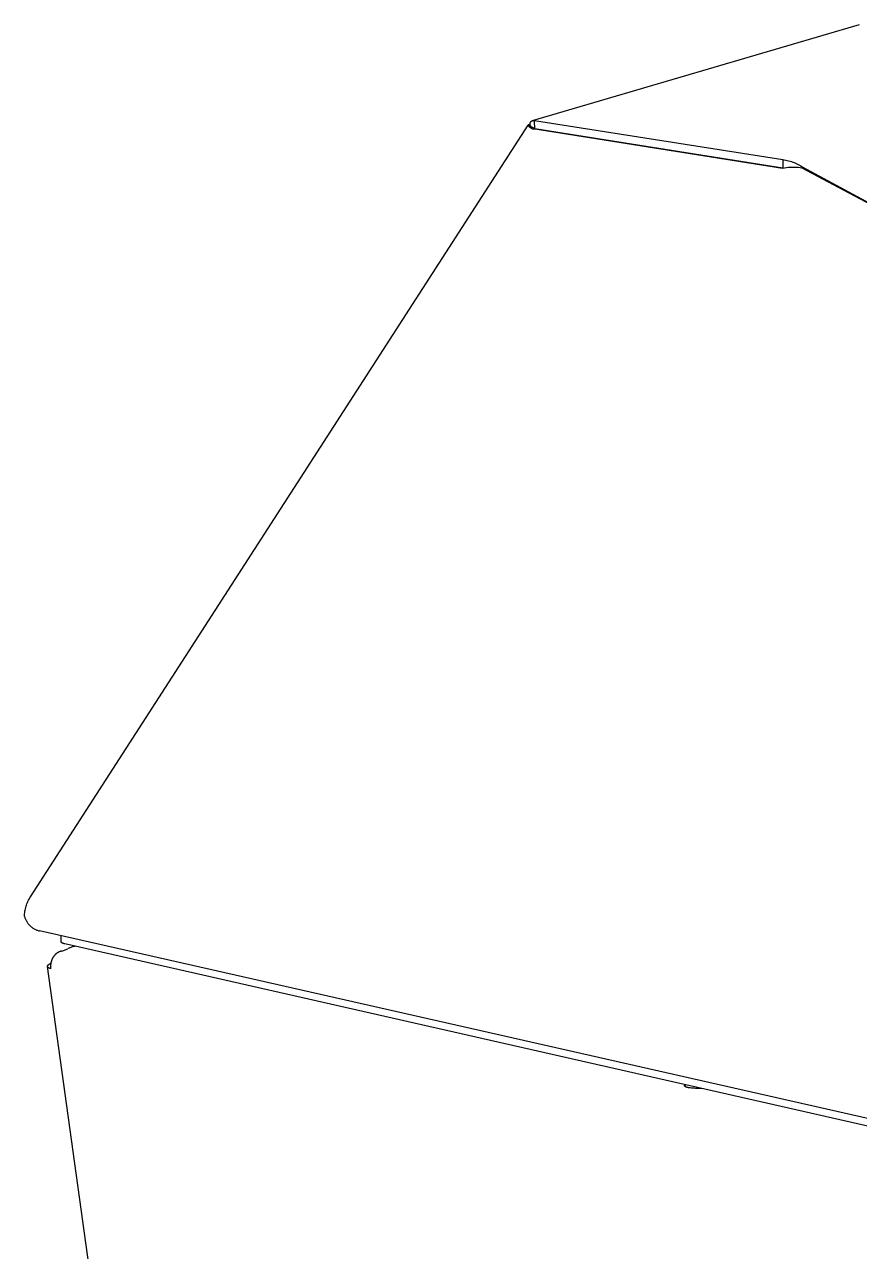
# Model space of a CAD drawing. Header units: millimetres. Extents: x 0 to 4468, y 0 to 3122.
# Drawn here: x 838 to 1036.7, y 1028.6 to 1320.5 of the extents above; entities that cross this region are included whole.
import ezdxf

# ---------------------------------------------------------------- set-up
doc = ezdxf.new("R2010")
doc.units = ezdxf.units.MM
doc.header["$MEASUREMENT"] = 0
doc.layers.add('Utwórz2D linie widoczne', color=7, linetype='Continuous', true_color=0x000000)

msp = doc.modelspace()

# ---------------------------------------------------------------- linework, layer by layer
at = {"layer": 'Utwórz2D linie widoczne'}
for p, q in [((958.9, 1297.63), (1036.67, 1320.46)), ((839.39, 1112.96), (957.82, 1296.55)), ((957.82, 1296.54), (957.81, 1296.54)), ((957.81, 1296.54), (957.81, 1296.53)), ((957.81, 1296.53), (957.81, 1296.53)), ((957.81, 1296.53), (957.81, 1296.53)), ((957.81, 1296.53), (957.81, 1296.53)), ((957.81, 1296.53), (957.81, 1296.53)), ((957.81, 1296.53), (957.81, 1296.52)), ((957.81, 1296.52), (957.81, 1296.52)), ((957.81, 1296.52), (957.81, 1296.52)), ((957.81, 1296.52), (957.81, 1296.52)), ((957.81, 1296.52), (957.81, 1296.52)), ((957.81, 1296.52), (957.81, 1296.51)), ((957.81, 1296.51), (957.81, 1296.51)), ((957.81, 1296.51), (957.81, 1296.51)), ((957.81, 1296.51), (957.81, 1296.5)), ((957.81, 1296.5), (957.81, 1296.5)), ((957.81, 1296.5), (957.81, 1296.5)), ((957.81, 1296.5), (957.81, 1296.5)), ((957.81, 1296.5), (957.81, 1296.49)), ((957.81, 1296.49), (957.81, 1296.49)), ((957.81, 1296.49), (957.82, 1296.49)), ((957.83, 1296.56), (957.82, 1296.56)), ((957.82, 1296.56), (957.82, 1296.56)), ((957.82, 1296.56), (957.82, 1296.55)), ((957.82, 1296.55), (957.82, 1296.55)), ((957.82, 1296.55), (957.82, 1296.55)), ((957.82, 1296.55), (957.82, 1296.55)), ((957.82, 1296.55), (957.82, 1296.55)), ((957.82, 1296.55), (957.82, 1296.54)), ((957.82, 1296.54), (957.82, 1296.54)), ((957.82, 1296.54), (957.82, 1296.54)), ((957.82, 1296.54), (957.82, 1296.54)), ((957.82, 1296.49), (957.82, 1296.48)), ((957.82, 1296.48), (957.82, 1296.48)), ((957.82, 1296.48), (957.82, 1296.48)), ((957.82, 1296.48), (957.82, 1296.47)), ((957.82, 1296.47), (957.82, 1296.46)), ((957.82, 1296.46), (957.82, 1296.46)), ((957.82, 1296.46), (957.83, 1296.45)), ((957.84, 1296.57), (957.83, 1296.57)), ((957.83, 1296.57), (957.83, 1296.57)), ((957.83, 1296.57), (957.83, 1296.57)), ((957.83, 1296.57), (957.83, 1296.57)), ((957.83, 1296.57), (957.83, 1296.56)), ((957.83, 1296.56), (957.83, 1296.56)), ((957.83, 1296.56), (957.83, 1296.56)), ((957.83, 1296.56), (957.83, 1296.56)), ((957.83, 1296.45), (957.83, 1296.45)), ((957.83, 1296.45), (957.83, 1296.44)), ((957.83, 1296.44), (957.83, 1296.44)), ((957.83, 1296.44), (957.84, 1296.43)), ((957.85, 1296.58), (957.84, 1296.58)), ((957.84, 1296.58), (957.84, 1296.58)), ((957.84, 1296.58), (957.84, 1296.57)), ((957.84, 1296.57), (957.84, 1296.57)), ((957.84, 1296.57), (957.84, 1296.57)), ((957.84, 1296.43), (957.84, 1296.42)), ((957.84, 1296.42), (957.85, 1296.41)), ((957.86, 1296.58), (957.85, 1296.58)), ((957.85, 1296.58), (957.85, 1296.58)), ((957.85, 1296.58), (957.85, 1296.58)), ((957.85, 1296.58), (957.85, 1296.58)), ((957.85, 1296.58), (957.85, 1296.58)), ((957.85, 1296.41), (957.85, 1296.4)), ((957.85, 1296.4), (957.86, 1296.39)), ((957.87, 1296.59), (957.86, 1296.59)), ((957.86, 1296.59), (957.86, 1296.59)), ((957.86, 1296.59), (957.86, 1296.59)), ((957.86, 1296.59), (957.86, 1296.59)), ((957.86, 1296.59), (957.86, 1296.58)), ((957.86, 1296.39), (957.87, 1296.38)), ((957.88, 1296.59), (957.87, 1296.59)), ((957.87, 1296.59), (957.87, 1296.59)), ((957.87, 1296.59), (957.87, 1296.59)), ((957.87, 1296.59), (957.87, 1296.59)), ((957.87, 1296.38), (957.87, 1296.37)), ((957.87, 1296.37), (957.88, 1296.36)), ((957.89, 1296.59), (957.88, 1296.59)), ((957.88, 1296.59), (957.88, 1296.59)), ((957.88, 1296.59), (957.88, 1296.59)), ((957.88, 1296.36), (957.89, 1296.35)), ((957.9, 1296.6), (957.89, 1296.59)), ((957.89, 1296.59), (957.89, 1296.59)), ((957.89, 1296.35), (957.91, 1296.32)), ((957.91, 1296.6), (957.9, 1296.6)), ((957.9, 1296.6), (957.9, 1296.6)), ((957.92, 1296.6), (957.91, 1296.6)), ((957.91, 1296.6), (957.91, 1296.6)), ((957.91, 1296.32), (957.92, 1296.31)), ((957.93, 1296.6), (957.92, 1296.6)), ((957.92, 1296.31), (957.94, 1296.29)), ((957.94, 1296.6), (957.93, 1296.6)), ((957.95, 1296.6), (957.94, 1296.6)), ((957.94, 1296.6), (957.94, 1296.6)), ((957.94, 1296.29), (957.96, 1296.27)), ((957.96, 1296.6), (957.95, 1296.6)), ((957.98, 1296.59), (957.96, 1296.6)), ((957.96, 1296.6), (957.96, 1296.6)), ((957.96, 1296.27), (957.98, 1296.25)), ((957.99, 1296.59), (957.98, 1296.59)), ((957.98, 1296.25), (958.01, 1296.22)), ((958.01, 1296.59), (957.99, 1296.59)), ((958.02, 1296.59), (958.01, 1296.59)), ((958.01, 1296.22), (958.04, 1296.19)), ((958.54, 1296.1), (958.02, 1296.59)), ((958.04, 1296.19), (958.06, 1296.17)), ((958.06, 1296.17), (958.09, 1296.14)), ((958.09, 1296.14), (958.13, 1296.12)), ((958.13, 1296.12), (958.16, 1296.09)), ((958.16, 1296.09), (958.22, 1296.04)), ((958.22, 1296.04), (958.3, 1295.99)), ((958.28, 1296.34), (958.32, 1296.85)), ((958.3, 1295.99), (958.37, 1295.94)), ((958.32, 1296.93), (958.33, 1296.96)), ((958.32, 1296.91), (958.32, 1296.93)), ((958.32, 1296.88), (958.32, 1296.91)), ((958.32, 1296.85), (958.32, 1296.88)), ((958.33, 1297.01), (958.34, 1297.04)), ((958.33, 1296.99), (958.33, 1297.01)), ((958.33, 1296.96), (958.33, 1296.99)), ((958.34, 1297.04), (958.35, 1297.07)), ((958.35, 1297.09), (958.36, 1297.12)), ((958.35, 1297.07), (958.35, 1297.09)), ((958.36, 1297.12), (958.37, 1297.14)), ((958.37, 1297.14), (958.38, 1297.17)), ((958.37, 1295.94), (958.45, 1295.89)), ((958.38, 1297.17), (958.39, 1297.19)), ((958.39, 1297.19), (958.4, 1297.21)), ((958.4, 1297.21), (958.41, 1297.24)), ((958.41, 1297.24), (958.43, 1297.26)), ((958.43, 1297.26), (958.44, 1297.28)), ((958.44, 1297.28), (958.46, 1297.31)), ((958.45, 1295.89), (958.53, 1295.84)), ((958.46, 1297.31), (958.47, 1297.33)), ((958.47, 1297.33), (958.49, 1297.35)), ((958.49, 1297.35), (958.5, 1297.37)), ((958.5, 1297.37), (958.52, 1297.39)), ((958.52, 1297.39), (958.54, 1297.41)), ((958.53, 1295.84), (958.62, 1295.79)), ((958.54, 1297.41), (958.56, 1297.43)), ((958.54, 1296.1), (959.38, 1295.83)), ((958.56, 1297.43), (958.58, 1297.44)), ((958.58, 1297.44), (958.6, 1297.46)), ((958.6, 1297.46), (958.62, 1297.48)), ((958.62, 1297.48), (958.64, 1297.49)), ((958.64, 1297.49), (958.66, 1297.51)), ((958.66, 1297.51), (958.68, 1297.52)), ((958.68, 1297.52), (958.71, 1297.54)), ((958.71, 1297.54), (958.73, 1297.55)), ((958.73, 1297.55), (958.75, 1297.56)), ((958.75, 1297.56), (958.78, 1297.57)), ((958.78, 1297.57), (958.8, 1297.58)), ((958.8, 1297.58), (958.83, 1297.59)), ((958.83, 1297.59), (958.85, 1297.6)), ((958.85, 1297.6), (958.88, 1297.61)), ((958.88, 1297.61), (958.9, 1297.62)), ((958.9, 1297.62), (958.93, 1297.62)), ((958.93, 1297.62), (958.96, 1297.63)), ((958.96, 1297.63), (958.98, 1297.63)), ((958.98, 1297.63), (959.01, 1297.64)), ((959.01, 1297.64), (959.03, 1297.64)), ((959.03, 1297.64), (959.06, 1297.64)), ((959.06, 1297.64), (959.09, 1297.64)), ((959.09, 1297.64), (959.11, 1297.64)), ((959.11, 1297.64), (959.14, 1297.64)), ((959.14, 1297.64), (959.17, 1297.64)), ((959.17, 1297.64), (959.19, 1297.63)), ((959.19, 1297.63), (959.22, 1297.63)), ((959.22, 1297.63), (959.25, 1297.63)), ((959.25, 1297.63), (959.27, 1297.62)), ((959.27, 1297.62), (959.3, 1297.61)), ((959.3, 1297.61), (959.32, 1297.61)), ((959.32, 1297.61), (959.35, 1297.6)), ((959.35, 1297.6), (959.37, 1297.59)), ((1018.42, 1288.29), (959.37, 1297.59)), ((959.38, 1295.62), (959.37, 1297.59)), ((958.62, 1295.79), (958.72, 1295.74)), ((958.72, 1295.74), (958.81, 1295.69)), ((958.81, 1295.69), (958.91, 1295.64)), ((958.91, 1295.64), (959.38, 1295.69)), ((1018.36, 1286.24), (958.91, 1295.64)), ((1018.42, 1286.28), (959.38, 1295.62)), ((1018.42, 1288.29), (1018.77, 1288.25)), ((1018.42, 1288.29), (1018.42, 1286.28)), ((1018.77, 1288.25), (1019.11, 1288.19)), ((1019.11, 1288.19), (1019.46, 1288.12)), ((1019.46, 1288.12), (1019.81, 1288.05)), ((1019.81, 1288.05), (1020.15, 1287.96)), ((1020.15, 1287.96), (1020.48, 1287.86)), ((1020.48, 1287.86), (1020.82, 1287.74)), ((1020.82, 1287.74), (1021.15, 1287.62)), ((1021.15, 1287.62), (1021.47, 1287.48)), ((1021.47, 1287.48), (1021.8, 1287.34)), ((1021.8, 1287.34), (1022.11, 1287.18)), ((1022.11, 1287.18), (1022.42, 1287.01)), ((1018.83, 1286.32), (1018.36, 1286.24)), ((1019.29, 1286.38), (1018.83, 1286.32)), ((1019.76, 1286.42), (1019.29, 1286.38)), ((1020.24, 1286.46), (1019.76, 1286.42)), ((1020.71, 1286.47), (1020.24, 1286.46)), ((1021.18, 1286.47), (1020.71, 1286.47)), ((1021.65, 1286.46), (1021.18, 1286.47)), ((1022.12, 1286.42), (1021.65, 1286.46)), ((1022.59, 1286.38), (1022.12, 1286.42)), ((1022.42, 1287.01), (1022.73, 1286.83)), ((1023.06, 1286.32), (1022.59, 1286.38)), ((1022.73, 1286.83), (1023.02, 1286.64)), ((1023.02, 1286.64), (1022.96, 1286.33)), ((1023.02, 1286.64), (1049.13, 1272.54)), ((1048.97, 1272.45), (1023.06, 1286.32)), ((838.8, 1111.88), (838.94, 1112.16)), ((838.94, 1112.16), (839.08, 1112.43)), ((839.08, 1112.43), (839.23, 1112.69)), ((839.23, 1112.69), (839.39, 1112.96)), ((838.02, 1108.92), (838.05, 1109.23)), ((838.05, 1109.23), (838.1, 1109.53)), ((838.1, 1109.53), (838.15, 1109.83)), ((838.15, 1109.83), (838.21, 1110.14)), ((838.21, 1110.14), (838.29, 1110.43)), ((838.29, 1110.43), (838.37, 1110.73)), ((838.37, 1110.73), (838.46, 1111.02)), ((838.46, 1111.02), (838.57, 1111.31)), ((838.57, 1111.31), (838.68, 1111.6)), ((838.68, 1111.6), (838.8, 1111.88)), ((837.99, 1108.31), (838, 1108.62)), ((837.99, 1108.31), (838.04, 1108.15)), ((838, 1108.62), (838.02, 1108.92)), ((838.04, 1108.15), (838.09, 1107.99)), ((838.09, 1107.99), (838.15, 1107.83)), ((838.15, 1107.83), (838.21, 1107.68)), ((838.21, 1107.68), (838.28, 1107.53)), ((838.28, 1107.53), (838.35, 1107.38)), ((838.35, 1107.38), (838.43, 1107.23)), ((838.43, 1107.23), (838.51, 1107.09)), ((838.51, 1107.09), (838.6, 1106.95)), ((838.6, 1106.95), (838.69, 1106.81)), ((838.69, 1106.81), (838.79, 1106.67)), ((838.79, 1106.67), (838.89, 1106.54)), ((838.89, 1106.54), (839, 1106.41)), ((839, 1106.41), (839.11, 1106.29)), ((839.11, 1106.29), (839.23, 1106.17)), ((839.23, 1106.17), (839.35, 1106.05)), ((839.35, 1106.05), (839.47, 1105.94)), ((839.47, 1105.94), (839.6, 1105.83)), ((839.6, 1105.83), (839.73, 1105.73)), ((839.73, 1105.73), (839.86, 1105.63)), ((839.86, 1105.63), (840, 1105.53)), ((840, 1105.53), (840.14, 1105.44)), ((840.14, 1105.44), (840.28, 1105.36)), ((840.28, 1105.36), (840.43, 1105.28)), ((840.43, 1105.28), (840.58, 1105.2)), ((840.58, 1105.2), (840.73, 1105.13)), ((840.73, 1105.13), (840.89, 1105.07)), ((840.89, 1105.07), (841.04, 1105.01)), ((841.04, 1105.01), (841.2, 1104.96)), ((841.2, 1104.96), (841.36, 1104.91)), ((841.36, 1104.91), (841.52, 1104.87)), ((1155.77, 1033.67), (841.52, 1104.87)), ((846.7, 1102.26), (846.68, 1103.7)), ((846.72, 1102.23), (846.7, 1102.26)), ((846.74, 1102.2), (846.72, 1102.23)), ((846.76, 1102.17), (846.74, 1102.2)), ((846.79, 1102.15), (846.76, 1102.17)), ((846.81, 1102.12), (846.79, 1102.15)), ((846.84, 1102.1), (846.81, 1102.12)), ((846.86, 1102.07), (846.84, 1102.1)), ((846.89, 1102.05), (846.86, 1102.07)), ((846.92, 1102.02), (846.89, 1102.05)), ((846.9, 1100.08), (848.3, 1100.63)), ((846.95, 1102), (846.92, 1102.02)), ((846.98, 1101.98), (846.95, 1102)), ((847.01, 1101.96), (846.98, 1101.98)), ((847.04, 1101.94), (847.01, 1101.96)), ((847.07, 1101.93), (847.04, 1101.94)), ((847.1, 1101.91), (847.07, 1101.93)), ((847.13, 1101.89), (847.1, 1101.91)), ((847.17, 1101.88), (847.13, 1101.89)), ((847.2, 1101.87), (847.17, 1101.88)), ((847.23, 1101.86), (847.2, 1101.87)), ((847.27, 1101.84), (847.23, 1101.86)), ((847.3, 1101.83), (847.27, 1101.84)), ((847.34, 1101.83), (847.3, 1101.83)), ((847.37, 1101.82), (847.34, 1101.83)), ((847.41, 1101.81), (847.37, 1101.82)), ((847.44, 1101.81), (847.41, 1101.81)), ((847.48, 1101.8), (847.44, 1101.81)), ((847.52, 1101.8), (847.48, 1101.8)), ((847.55, 1101.8), (847.52, 1101.8)), ((847.59, 1101.8), (847.55, 1101.8)), ((1150.42, 1033.02), (847.59, 1101.8)), ((849.83, 1101.21), (848.41, 1100.67)), ((848.41, 1100.62), (848.41, 1100.67)), ((849.75, 1101.23), (849.75, 1101.24)), ((849.75, 1101.24), (849.75, 1101.24)), ((849.75, 1101.24), (849.75, 1101.24)), ((849.75, 1101.24), (849.76, 1101.24)), ((849.75, 1101.22), (849.75, 1101.23)), ((849.75, 1101.23), (849.75, 1101.23)), ((849.75, 1101.23), (849.75, 1101.23)), ((849.75, 1101.23), (849.75, 1101.23)), ((849.75, 1101.23), (849.75, 1101.23)), ((849.75, 1101.23), (849.75, 1101.23)), ((849.75, 1101.23), (849.75, 1101.23)), ((849.75, 1101.21), (849.75, 1101.22)), ((849.75, 1101.22), (849.75, 1101.22)), ((849.75, 1101.22), (849.75, 1101.22)), ((849.75, 1101.22), (849.75, 1101.22)), ((849.75, 1101.22), (849.75, 1101.22)), ((849.75, 1101.22), (849.75, 1101.22)), ((849.75, 1101.22), (849.75, 1101.22)), ((849.75, 1101.2), (849.75, 1101.21)), ((849.75, 1101.21), (849.75, 1101.21)), ((849.75, 1101.21), (849.75, 1101.21)), ((849.75, 1101.21), (849.75, 1101.21)), ((849.75, 1101.21), (849.75, 1101.21)), ((849.75, 1101.21), (849.75, 1101.21)), ((849.75, 1101.21), (849.75, 1101.21)), ((849.76, 1101.2), (849.75, 1101.2)), ((849.75, 1101.2), (849.75, 1101.2)), ((849.75, 1101.2), (849.75, 1101.2)), ((849.75, 1101.2), (849.75, 1101.2)), ((849.75, 1101.2), (849.75, 1101.2)), ((849.76, 1101.24), (849.76, 1101.25)), ((849.76, 1101.25), (849.76, 1101.25)), ((849.76, 1101.25), (849.76, 1101.25)), ((849.76, 1101.25), (849.76, 1101.25)), ((849.76, 1101.25), (849.76, 1101.25)), ((849.76, 1101.25), (849.77, 1101.25)), ((849.76, 1101.24), (849.76, 1101.24)), ((849.76, 1101.24), (849.76, 1101.24)), ((849.76, 1101.24), (849.76, 1101.24)), ((849.76, 1101.24), (849.76, 1101.24)), ((849.76, 1101.19), (849.76, 1101.2)), ((849.76, 1101.2), (849.76, 1101.2)), ((849.76, 1101.2), (849.76, 1101.2)), ((849.77, 1101.19), (849.76, 1101.19)), ((849.76, 1101.19), (849.76, 1101.19)), ((849.76, 1101.19), (849.76, 1101.19)), ((849.76, 1101.19), (849.76, 1101.19)), ((849.76, 1101.19), (849.76, 1101.19)), ((849.76, 1101.19), (849.76, 1101.19)), ((849.76, 1101.19), (849.76, 1101.19)), ((849.76, 1101.19), (849.76, 1101.19)), ((849.77, 1101.25), (849.77, 1101.26)), ((849.77, 1101.26), (849.77, 1101.26)), ((849.77, 1101.26), (849.77, 1101.26)), ((849.77, 1101.26), (849.78, 1101.26)), ((849.77, 1101.25), (849.77, 1101.25)), ((849.77, 1101.25), (849.77, 1101.25)), ((849.77, 1101.25), (849.77, 1101.25)), ((849.77, 1101.25), (849.77, 1101.25)), ((849.77, 1101.18), (849.77, 1101.19)), ((849.78, 1101.26), (849.78, 1101.26)), ((849.78, 1101.26), (849.78, 1101.26)), ((849.78, 1101.26), (849.78, 1101.26)), ((849.78, 1101.26), (849.78, 1101.26)), ((849.78, 1101.26), (849.78, 1101.26)), ((849.78, 1101.26), (849.78, 1101.26)), ((849.78, 1101.26), (849.79, 1101.26)), ((849.79, 1101.26), (849.79, 1101.26)), ((849.79, 1101.26), (849.79, 1101.26)), ((849.79, 1101.26), (849.79, 1101.26)), ((849.79, 1101.26), (849.79, 1101.26)), ((849.79, 1101.26), (849.79, 1101.26)), ((849.79, 1101.26), (849.79, 1101.26)), ((849.79, 1101.26), (849.8, 1101.26)), ((849.8, 1101.26), (849.8, 1101.26)), ((849.8, 1101.26), (849.8, 1101.26)), ((849.8, 1101.26), (849.8, 1101.26)), ((849.8, 1101.26), (849.8, 1101.26)), ((849.8, 1101.26), (849.8, 1101.26)), ((849.8, 1101.26), (849.8, 1101.26)), ((849.8, 1101.26), (849.81, 1101.26)), ((849.81, 1101.26), (849.95, 1101.27)), ((849.81, 1101.26), (849.81, 1101.26)), ((849.81, 1101.26), (849.81, 1101.26)), ((849.81, 1101.26), (849.81, 1101.26)), ((849.81, 1101.26), (849.81, 1101.26)), ((849.81, 1101.26), (849.81, 1101.26)), ((849.81, 1101.26), (849.81, 1101.26)), ((849.81, 1101.26), (849.82, 1101.25)), ((849.82, 1101.25), (849.82, 1101.25)), ((849.82, 1101.25), (849.82, 1101.25)), ((849.82, 1101.25), (849.82, 1101.25)), ((849.82, 1101.25), (849.82, 1101.25)), ((849.82, 1101.25), (849.82, 1101.25)), ((849.82, 1101.25), (849.82, 1101.25)), ((849.82, 1101.25), (849.82, 1101.25)), ((849.82, 1101.25), (849.82, 1101.25)), ((849.82, 1101.25), (849.83, 1101.25)), ((849.83, 1101.25), (849.83, 1101.24)), ((849.83, 1101.24), (849.83, 1101.24)), ((849.83, 1101.24), (849.83, 1101.24)), ((849.83, 1101.24), (849.83, 1101.24)), ((849.83, 1101.24), (849.83, 1101.24)), ((849.83, 1101.24), (849.83, 1101.24)), ((849.83, 1101.24), (849.83, 1101.24)), ((849.83, 1101.24), (849.83, 1101.24)), ((849.83, 1101.24), (849.83, 1101.23)), ((849.83, 1101.23), (849.83, 1101.23)), ((849.83, 1101.23), (849.83, 1101.23)), ((849.83, 1101.23), (849.83, 1101.23)), ((849.83, 1101.23), (849.83, 1101.23)), ((849.83, 1101.23), (849.83, 1101.23)), ((849.83, 1101.23), (849.83, 1101.23)), ((849.83, 1101.23), (849.83, 1101.22)), ((849.83, 1101.22), (849.83, 1101.22)), ((849.83, 1101.22), (849.83, 1101.22)), ((849.83, 1101.21), (849.83, 1101.21)), ((849.83, 1101.21), (849.83, 1101.21)), ((849.83, 1101.21), (849.83, 1101.21)), ((849.83, 1101.22), (849.83, 1101.22)), ((849.83, 1101.22), (849.83, 1101.22)), ((849.83, 1101.22), (849.83, 1101.22)), ((849.83, 1101.22), (849.83, 1101.22)), ((849.83, 1101.22), (849.83, 1101.21)), ((844.31, 1097.42), (844.28, 1097.33)), ((844.33, 1097.51), (844.31, 1097.42)), ((844.36, 1097.6), (844.33, 1097.51)), ((844.38, 1097.68), (844.36, 1097.6)), ((844.41, 1097.77), (844.38, 1097.68)), ((844.44, 1097.85), (844.41, 1097.77)), ((844.48, 1097.94), (844.44, 1097.85)), ((844.51, 1098.02), (844.48, 1097.94)), ((844.55, 1098.1), (844.51, 1098.02)), ((844.59, 1098.18), (844.55, 1098.1)), ((844.62, 1098.27), (844.59, 1098.18)), ((844.67, 1098.35), (844.62, 1098.27)), ((844.71, 1098.43), (844.67, 1098.35)), ((844.75, 1098.5), (844.71, 1098.43)), ((844.8, 1098.58), (844.75, 1098.5)), ((844.85, 1098.66), (844.8, 1098.58)), ((844.9, 1098.73), (844.85, 1098.66)), ((844.95, 1098.8), (844.9, 1098.73)), ((845, 1098.87), (844.95, 1098.8)), ((845.05, 1098.94), (845, 1098.87)), ((845.1, 1099), (845.05, 1098.94)), ((845.16, 1099.07), (845.1, 1099)), ((845.22, 1099.14), (845.16, 1099.07)), ((845.28, 1099.2), (845.22, 1099.14)), ((845.33, 1099.26), (845.28, 1099.2)), ((845.39, 1099.31), (845.33, 1099.26)), ((845.45, 1099.37), (845.39, 1099.31)), ((845.51, 1099.42), (845.45, 1099.37)), ((845.58, 1099.48), (845.51, 1099.42)), ((845.64, 1099.53), (845.58, 1099.48)), ((845.71, 1099.58), (845.64, 1099.53)), ((845.77, 1099.63), (845.71, 1099.58)), ((845.84, 1099.67), (845.77, 1099.63)), ((845.9, 1099.71), (845.84, 1099.67)), ((845.97, 1099.75), (845.9, 1099.71)), ((846.04, 1099.79), (845.97, 1099.75)), ((846.11, 1099.83), (846.04, 1099.79)), ((846.18, 1099.86), (846.11, 1099.83)), ((846.25, 1099.89), (846.18, 1099.86)), ((846.32, 1099.92), (846.25, 1099.89)), ((846.39, 1099.95), (846.32, 1099.92)), ((846.46, 1099.98), (846.39, 1099.95)), ((846.53, 1100), (846.46, 1099.98)), ((846.6, 1100.02), (846.53, 1100)), ((846.68, 1100.04), (846.6, 1100.02)), ((846.75, 1100.06), (846.68, 1100.04)), ((846.82, 1100.07), (846.75, 1100.06)), ((846.9, 1100.08), (846.82, 1100.07)), ((843.47, 1096.46), (843.48, 1096.47)), ((843.47, 1096.45), (843.47, 1096.46)), ((843.47, 1096.44), (843.47, 1096.45)), ((843.47, 1096.45), (843.47, 1096.45)), ((843.47, 1096.43), (843.47, 1096.44)), ((843.47, 1096.42), (843.47, 1096.43)), ((843.47, 1096.43), (843.47, 1096.43)), ((843.47, 1096.41), (843.47, 1096.42)), ((843.47, 1096.4), (843.47, 1096.41)), ((843.47, 1096.41), (843.47, 1096.41)), ((843.47, 1096.39), (843.47, 1096.4)), ((843.47, 1096.4), (843.47, 1096.4)), ((843.47, 1096.38), (843.47, 1096.39)), ((843.48, 1096.38), (843.47, 1096.38)), ((843.48, 1096.51), (843.49, 1096.52)), ((843.48, 1096.5), (843.48, 1096.51)), ((843.48, 1096.49), (843.48, 1096.5)), ((843.48, 1096.5), (843.48, 1096.5)), ((843.48, 1096.48), (843.48, 1096.49)), ((843.48, 1096.47), (843.48, 1096.48)), ((843.48, 1096.48), (843.48, 1096.48)), ((843.48, 1096.47), (843.48, 1096.47)), ((843.48, 1096.37), (843.48, 1096.38)), ((937.1, 419.42), (843.48, 1096.37)), ((843.48, 1096.36), (843.48, 1096.37)), ((843.48, 1096.35), (843.48, 1096.36)), ((843.48, 1096.36), (843.48, 1096.36)), ((843.48, 1096.34), (843.48, 1096.35)), ((843.48, 1096.35), (843.48, 1096.35)), ((843.48, 1096.33), (843.48, 1096.34)), ((843.49, 1096.33), (843.48, 1096.33)), ((843.49, 1096.53), (843.49, 1096.54)), ((843.49, 1096.54), (843.5, 1096.54)), ((843.49, 1096.52), (843.49, 1096.53)), ((843.49, 1096.52), (843.49, 1096.52)), ((843.49, 1096.32), (843.49, 1096.33)), ((843.49, 1096.31), (843.49, 1096.32)), ((843.49, 1096.32), (843.49, 1096.32)), ((843.5, 1096.3), (843.49, 1096.31)), ((843.5, 1096.56), (843.51, 1096.57)), ((843.5, 1096.54), (843.5, 1096.56)), ((843.52, 1096.28), (843.5, 1096.3)), ((843.51, 1096.58), (843.52, 1096.6)), ((843.51, 1096.57), (843.51, 1096.58)), ((843.52, 1096.6), (843.53, 1096.61)), ((843.54, 1096.25), (843.52, 1096.28)), ((843.53, 1096.61), (843.54, 1096.62)), ((843.54, 1096.62), (843.55, 1096.64)), ((843.56, 1096.22), (843.54, 1096.25)), ((843.55, 1096.65), (843.56, 1096.67)), ((843.55, 1096.64), (843.55, 1096.65)), ((843.56, 1096.67), (843.57, 1096.68)), ((843.59, 1096.19), (843.56, 1096.22)), ((843.57, 1096.68), (843.58, 1096.69)), ((843.58, 1096.69), (843.59, 1096.71)), ((843.59, 1096.71), (843.61, 1096.72)), ((843.61, 1096.17), (843.59, 1096.19)), ((843.61, 1096.72), (843.62, 1096.73)), ((843.64, 1096.14), (843.61, 1096.17)), ((843.62, 1096.73), (843.63, 1096.75)), ((843.63, 1096.75), (843.65, 1096.76)), ((843.66, 1096.12), (843.64, 1096.14)), ((843.65, 1096.76), (843.66, 1096.78)), ((843.66, 1096.78), (843.69, 1096.81)), ((843.69, 1096.09), (843.66, 1096.12)), ((843.69, 1096.81), (843.72, 1096.83)), ((843.72, 1096.07), (843.69, 1096.09)), ((843.72, 1096.83), (843.75, 1096.86)), ((843.75, 1096.05), (843.72, 1096.07)), ((843.75, 1096.86), (843.79, 1096.89)), ((843.78, 1096.03), (843.75, 1096.05)), ((843.81, 1096.01), (843.78, 1096.03)), ((843.79, 1096.89), (843.82, 1096.92)), ((843.84, 1095.99), (843.81, 1096.01)), ((843.82, 1096.92), (843.86, 1096.95)), ((843.87, 1095.98), (843.84, 1095.99)), ((843.86, 1096.95), (843.91, 1096.98)), ((843.9, 1095.96), (843.87, 1095.98)), ((843.94, 1095.94), (843.9, 1095.96)), ((843.91, 1096.98), (843.95, 1097.02)), ((843.97, 1095.93), (843.94, 1095.94)), ((843.95, 1097.02), (844, 1097.05)), ((844, 1095.92), (843.97, 1095.93)), ((844, 1097.05), (844.05, 1097.08)), ((844.04, 1095.91), (844, 1095.92)), ((844.07, 1095.9), (844.04, 1095.91)), ((844.05, 1097.08), (844.15, 1097.14)), ((844.11, 1095.89), (844.07, 1095.9)), ((844.14, 1095.88), (844.11, 1095.89)), ((844.18, 1095.87), (844.14, 1095.88)), ((844.15, 1097.14), (844.25, 1097.2)), ((844.17, 1096.61), (844.16, 1096.52)), ((844.16, 1096.52), (844.16, 1096.42)), ((844.16, 1096.42), (844.16, 1096.33)), ((844.16, 1096.33), (844.16, 1096.24)), ((844.16, 1096.24), (844.16, 1096.15)), ((844.16, 1096.15), (844.16, 1096.06)), ((844.16, 1096.06), (844.17, 1095.96)), ((844.18, 1096.7), (844.17, 1096.61)), ((844.17, 1095.96), (844.18, 1095.87)), ((844.19, 1096.79), (844.18, 1096.7)), ((844.2, 1096.88), (844.19, 1096.79)), ((844.21, 1096.97), (844.2, 1096.88)), ((844.23, 1097.06), (844.21, 1096.97)), ((844.24, 1097.15), (844.23, 1097.06)), ((844.26, 1097.24), (844.24, 1097.15)), ((844.28, 1097.33), (844.26, 1097.24)), ((995.16, 1068.16), (995.18, 1068.17)), ((995.18, 1068.17), (995.2, 1068.18)), ((995.2, 1068.18), (995.22, 1068.19)), ((995.22, 1068.19), (995.24, 1068.2)), ((995.24, 1068.2), (995.26, 1068.21)), ((995.26, 1068.21), (995.28, 1068.22)), ((995.28, 1068.22), (995.3, 1068.24)), ((995.3, 1068.24), (995.33, 1068.25)), ((995.04, 1068.02), (995.04, 1068.03)), ((995.04, 1068.03), (995.04, 1068.03)), ((995.04, 1068.03), (995.04, 1068.03)), ((995.04, 1068.03), (995.05, 1068.03)), ((995.04, 1068.01), (995.04, 1068.02)), ((995.04, 1068.02), (995.04, 1068.02)), ((995.04, 1068.02), (995.04, 1068.02)), ((995.04, 1068.02), (995.04, 1068.02)), ((995.04, 1068), (995.04, 1068.01)), ((995.04, 1068.01), (995.04, 1068.01)), ((995.04, 1068.01), (995.04, 1068.01)), ((995.04, 1067.99), (995.04, 1068)), ((995.04, 1068), (995.04, 1068)), ((995.04, 1068), (995.04, 1068)), ((995.04, 1068), (995.04, 1068)), ((995.04, 1067.98), (995.04, 1067.99)), ((995.04, 1067.99), (995.04, 1067.99)), ((995.04, 1067.99), (995.04, 1067.99)), ((995.04, 1067.99), (995.04, 1067.99)), ((995.04, 1067.97), (995.04, 1067.98)), ((995.04, 1067.98), (995.04, 1067.98)), ((995.04, 1067.98), (995.04, 1067.98)), ((995.04, 1067.98), (995.04, 1067.98)), ((995.05, 1067.96), (995.04, 1067.97)), ((995.04, 1067.97), (995.04, 1067.97)), ((995.04, 1067.97), (995.04, 1067.97)), ((995.04, 1067.97), (995.04, 1067.97)), ((995.05, 1068.05), (995.06, 1068.06)), ((995.05, 1068.04), (995.05, 1068.05)), ((995.05, 1068.05), (995.05, 1068.05)), ((995.05, 1068.05), (995.05, 1068.05)), ((995.05, 1068.05), (995.05, 1068.05)), ((995.05, 1068.03), (995.05, 1068.04)), ((995.05, 1068.04), (995.05, 1068.04)), ((995.05, 1068.04), (995.05, 1068.04)), ((995.05, 1068.04), (995.05, 1068.04)), ((995.05, 1067.95), (995.05, 1067.96)), ((995.05, 1067.96), (995.05, 1067.96)), ((995.05, 1067.96), (995.05, 1067.96)), ((995.05, 1067.96), (995.05, 1067.96)), ((995.05, 1067.94), (995.05, 1067.95)), ((995.05, 1067.95), (995.05, 1067.95)), ((995.05, 1067.95), (995.05, 1067.95)), ((995.05, 1067.95), (995.05, 1067.95)), ((995.06, 1067.94), (995.05, 1067.94)), ((995.05, 1067.94), (995.05, 1067.94)), ((995.06, 1068.07), (995.07, 1068.08)), ((995.06, 1068.06), (995.06, 1068.07)), ((995.06, 1068.07), (995.06, 1068.07)), ((995.06, 1068.06), (995.06, 1068.06)), ((995.06, 1068.06), (995.06, 1068.06)), ((995.06, 1068.06), (995.06, 1068.06)), ((995.06, 1067.93), (995.06, 1067.94)), ((995.07, 1067.93), (995.06, 1067.93)), ((995.06, 1067.93), (995.06, 1067.93)), ((995.07, 1068.08), (995.08, 1068.09)), ((995.07, 1068.08), (995.07, 1068.08)), ((995.07, 1067.92), (995.07, 1067.93)), ((995.07, 1067.91), (995.07, 1067.92)), ((995.07, 1067.92), (995.07, 1067.92)), ((995.08, 1067.91), (995.07, 1067.91)), ((995.08, 1068.09), (995.09, 1068.1)), ((995.08, 1068.09), (995.08, 1068.09)), ((995.08, 1067.9), (995.08, 1067.91)), ((995.08, 1067.91), (995.08, 1067.91)), ((995.09, 1067.9), (995.08, 1067.9)), ((995.09, 1068.1), (995.1, 1068.11)), ((995.09, 1068.1), (995.09, 1068.1)), ((995.1, 1067.89), (995.09, 1067.9)), ((995.1, 1068.11), (995.11, 1068.12)), ((995.1, 1068.11), (995.1, 1068.11)), ((995.1, 1067.88), (995.1, 1067.89)), ((995.11, 1067.87), (995.1, 1067.88)), ((995.11, 1068.12), (995.12, 1068.13)), ((995.11, 1068.12), (995.11, 1068.12)), ((995.12, 1067.87), (995.11, 1067.87)), ((995.12, 1068.13), (995.13, 1068.14)), ((995.13, 1067.86), (995.12, 1067.87)), ((995.13, 1068.14), (995.14, 1068.15)), ((995.13, 1068.14), (995.13, 1068.14)), ((995.14, 1067.85), (995.13, 1067.86)), ((995.14, 1068.15), (995.15, 1068.15)), ((995.15, 1067.85), (995.14, 1067.85)), ((995.15, 1068.15), (995.16, 1068.16)), ((995.16, 1067.84), (995.15, 1067.85)), ((995.17, 1067.83), (995.16, 1067.84)), ((995.18, 1067.83), (995.17, 1067.83)), ((995.19, 1067.82), (995.18, 1067.83)), ((995.22, 1067.81), (995.19, 1067.82)), ((995.24, 1067.79), (995.22, 1067.81)), ((995.27, 1067.78), (995.24, 1067.79)), ((995.3, 1067.77), (995.27, 1067.78)), ((995.33, 1067.75), (995.3, 1067.77)), ((995.37, 1067.74), (995.33, 1067.75)), ((995.41, 1067.72), (995.37, 1067.74)), ((995.45, 1067.71), (995.41, 1067.72)), ((995.49, 1067.7), (995.45, 1067.71)), ((995.57, 1067.67), (995.49, 1067.7)), ((995.67, 1067.65), (995.57, 1067.67)), ((995.78, 1067.62), (995.67, 1067.65)), ((995.89, 1067.6), (995.78, 1067.62)), ((996.01, 1067.57), (995.89, 1067.6)), ((996.14, 1067.55), (996.01, 1067.57)), ((996.41, 1067.51), (996.14, 1067.55)), ((996.71, 1067.48), (996.41, 1067.51)), ((997.02, 1067.45), (996.71, 1067.48)), ((997.35, 1067.42), (997.02, 1067.45)), ((997.68, 1067.41), (997.35, 1067.42)), ((998.01, 1067.4), (997.68, 1067.41)), ((998.34, 1067.39), (998.01, 1067.4)), ((998.98, 1067.4), (998.34, 1067.39)), ((999.06, 1067.4), (998.98, 1067.4))]:
    msp.add_line(p, q, dxfattribs=at)

doc.saveas('drawing.dxf')
